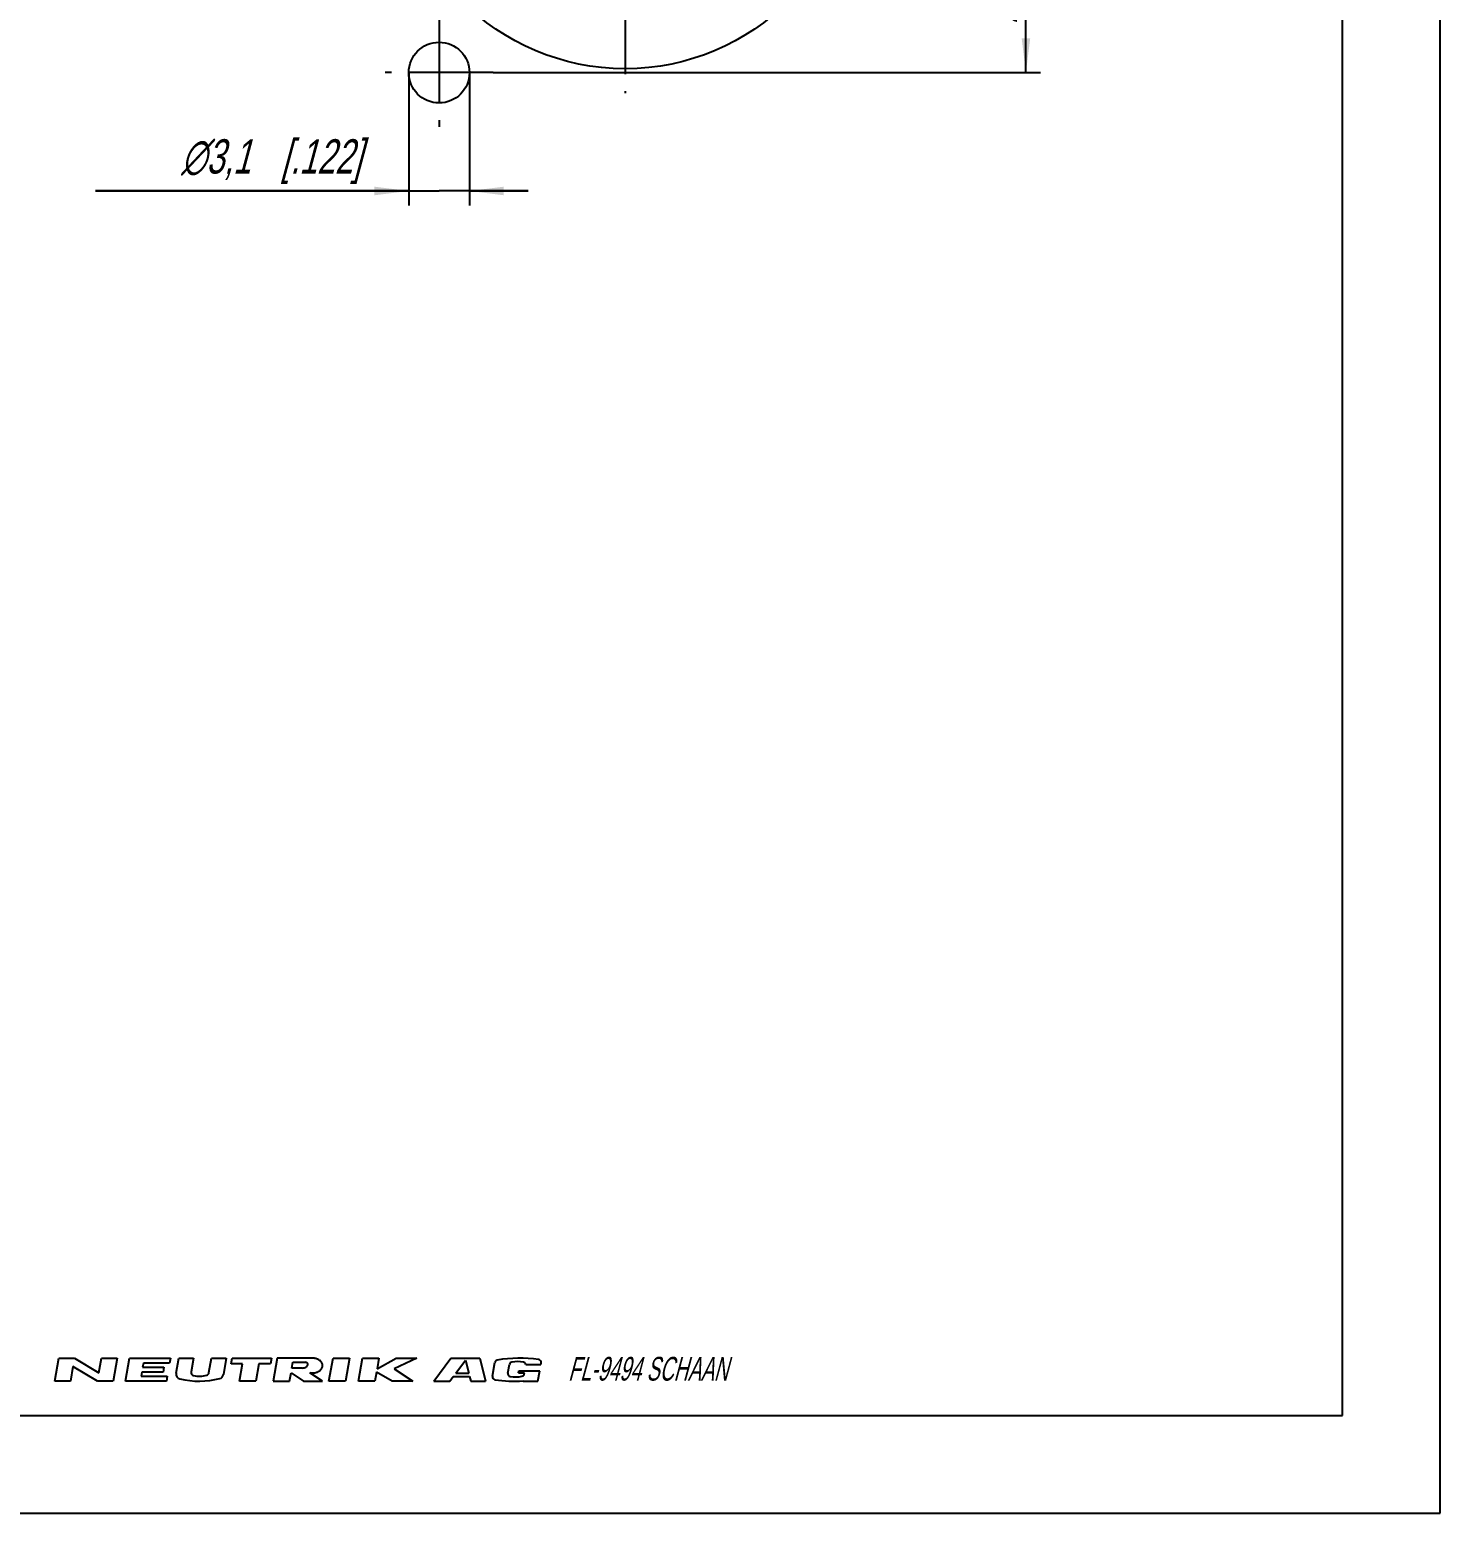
# Model space of a CAD drawing. Header units: millimetres. Extents: x 0 to 420, y 0 to 297.
# Drawn here: x 275.9 to 420, y 0 to 151.5 of the extents above; entities that cross this region are included whole.
import ezdxf
from ezdxf.enums import TextEntityAlignment as Align

# ---------------------------------------------------------------- set-up
doc = ezdxf.new("R2010")
doc.units = ezdxf.units.MM
doc.header["$LTSCALE"] = 23.1
doc.linetypes.add('CENTER', pattern=[0.6, 0.375, -0.075, 0.075, -0.075])
doc.layers.get('0').update_dxf_attribs({"linetype": 'CONTINUOUS'})
doc.layers.add('DEFAULT_1', color=7, linetype='CENTER')
doc.layers.add('ZEICHNUNGSBEMASSUNGEN', color=7, linetype='CONTINUOUS')
doc.styles.get("Standard").update_dxf_attribs({"font": 'txt', "width": 0.7})
doc.styles.add('TEXTSTYLE_2', font='txt', dxfattribs={"width": 0.616207})
doc.styles.add('TEXTSTYLE_4', font='gdt', dxfattribs={"width": 0.7})
doc.dimstyles.new('DIMSTYLE_6', dxfattribs={"dimtxt": 3.5, "dimasz": 3.5, "dimexe": 0.18, "dimexo": 0.0625, "dimgap": 0.09, "dimtad": 1, "dimdec": 3, "dimdsep": 46, "dimtxsty": 'STANDARD', "dimblk": '_FILLED', "dimblk1": '_FILLED', "dimblk2": '_FILLED', "dimcen": 0.09, "dimclrt": 5, "dimadec": 0, "dimazin": 0, "dimtol": 1, "dimtp": 0.1, "dimtm": 0.1, "dimtfac": 1, "dimtdec": 3, "dimtofl": 0, "dimtmove": 0, "dimatfit": 3, "dimldrblk": '_FILLED', "dimfxl": 1, "dimtolj": 1, "dimarcsym": 0})
doc.dimstyles.new('DIMSTYLE_7', dxfattribs={"dimtxt": 3.5, "dimasz": 3.5, "dimexe": 0.18, "dimexo": 0.0625, "dimgap": 0.09, "dimtad": 1, "dimdec": 3, "dimdsep": 46, "dimtxsty": 'STANDARD', "dimblk": '_FILLED', "dimblk1": '_FILLED', "dimblk2": '_FILLED', "dimcen": 0.09, "dimclrt": 5, "dimadec": 0, "dimazin": 0, "dimtp": 0.1, "dimtm": 0.1, "dimtfac": 1, "dimtdec": 3, "dimtofl": 0, "dimtmove": 0, "dimatfit": 3, "dimldrblk": '_FILLED', "dimfxl": 1, "dimtolj": 1, "dimarcsym": 0})

# ---------------------------------------------------------------- blocks, each defined once
blk = doc.blocks.new('_FILLED')
at = {"color": 0, "linetype": 'BYBLOCK'}
blk.add_solid([(0, 0), (-1, 0.125), (-1, -0.125)], dxfattribs=at)
blk = doc.blocks.new('*D9')
at = {"layer": 'ZEICHNUNGSBEMASSUNGEN', "color": 2, "linetype": 'CONTINUOUS'}
for p, q in [((361.28, 195.15), (379.18, 195.15)), ((377.68, 195.15), (377.68, 171.15)), ((377.68, 147.15), (377.68, 171.15)), ((323.28, 147.15), (379.18, 147.15))]:
    blk.add_line(p, q, dxfattribs=at)
at = {"layer": 'ZEICHNUNGSBEMASSUNGEN', "color": 2, "linetype": 'CONTINUOUS', "xscale": 3.5, "yscale": 3.5, "zscale": 3.5}
for p, rotation in [((377.68, 195.15), 90), ((377.68, 147.15), 270)]:
    blk.add_blockref('_FILLED', p, dxfattribs=dict(at, rotation=rotation))
at = {"layer": 'ZEICHNUNGSBEMASSUNGEN', "color": 5, "linetype": 'CONTINUOUS', "oblique": 15}
for s, height, width, p in [(']', 3.5, 0.428571, (376.77, 190.12)), ('.003', 2.45, 0.714286, (376.25, 185.87)), ('.945', 3.5, 0.714286, (376.77, 174.51)), ('[', 3.5, 0.428571, (376.77, 168.76)), ('0,1', 2.45, 0.642857, (376.25, 162.15)), ('24', 3.5, 0.785714, (376.77, 154.18))]:
    blk.add_text(s, height=height, rotation=90, dxfattribs=dict(at, width=width)).set_placement(p, align=Align.CENTER)
at = {"layer": 'ZEICHNUNGSBEMASSUNGEN', "color": 5, "linetype": 'CONTINUOUS', "style": 'TEXTSTYLE_4', "oblique": 15}
for p in [(376.25, 180.94), (376.25, 158.36)]:
    blk.add_text('`', height=2.45, rotation=90, dxfattribs=at).set_placement(p, align=Align.CENTER)
blk = doc.blocks.new('*D10')
at = {"layer": 'ZEICHNUNGSBEMASSUNGEN', "color": 2, "linetype": 'CONTINUOUS'}
for p, q in [((314.65, 147.15), (314.65, 133.56)), ((320.85, 147.15), (320.85, 133.56)), ((314.65, 135.06), (282.66, 135.06)), ((282.66, 135.06), (317.75, 135.06)), ((326.85, 135.06), (317.75, 135.06)), ((320.85, 135.06), (326.85, 135.06))]:
    blk.add_line(p, q, dxfattribs=at)
at = {"layer": 'ZEICHNUNGSBEMASSUNGEN', "color": 2, "linetype": 'CONTINUOUS', "xscale": 3.5, "yscale": 3.5, "zscale": 3.5}
blk.add_blockref('_FILLED', (314.65, 135.06), dxfattribs=at)
at = {"layer": 'ZEICHNUNGSBEMASSUNGEN', "color": 2, "linetype": 'CONTINUOUS', "xscale": 3.5, "yscale": 3.5, "zscale": 3.5, "rotation": 180}
blk.add_blockref('_FILLED', (320.85, 135.06), dxfattribs=at)
at = {"layer": 'ZEICHNUNGSBEMASSUNGEN', "color": 5, "linetype": 'CONTINUOUS', "insert": (309.83, 140.34), "char_height": 3.5, "width": 27.1667, "attachment_point": 3, "line_spacing_factor": 0.9, "style": 'TEXTSTYLE_4'}
blk.add_mtext('\\Q15.0;{\\Fgdt;n}\\Ftxt;3,1{\\Ftxt.shx;\\W1.000000;\\H3.500000; }[.122]', dxfattribs=at)

msp = doc.modelspace()

# ---------------------------------------------------------------- linework, layer by layer
at = {"color": 7, "linetype": 'CONTINUOUS'}
for p, q in [((420, 0), (420, 297)), ((410, 10), (410, 287)), ((12.5, 10), (410, 10)), ((0, 0), (420, 0))]:
    msp.add_line(p, q, dxfattribs=at)
at = {"color": 2, "linetype": 'CONTINUOUS'}
for p, q in [((278.49964, 13.50011), (278.91355, 15.84748)), ((278.91355, 15.84748), (280.5064, 15.84748)), ((280.5064, 15.84748), (283.00685, 14.33846)), ((283.00685, 14.33846), (283.27294, 15.84748)), ((283.27294, 15.84748), (284.86579, 15.84748)), ((284.86579, 15.84748), (284.45189, 13.50011)), ((285.7094, 13.50011), (286.12331, 15.84748)), ((286.12331, 15.84748), (290.31503, 15.84748)), ((287.54363, 15.34447), (287.46972, 14.9253)), ((290.22633, 15.34447), (287.54363, 15.34447)), ((290.31503, 15.84748), (290.22633, 15.34447)), ((290.88355, 14.31726), (291.15337, 15.84748)), ((291.15337, 15.84748), (292.66239, 15.84748)), ((292.66239, 15.84748), (292.41657, 14.45333)), ((294.24696, 14.37415), (294.50675, 15.84748)), ((294.50675, 15.84748), (296.01577, 15.84748)), ((296.01577, 15.84748), (295.71918, 14.16545)), ((296.49913, 15.26064), (296.60261, 15.84748)), ((297.67282, 15.26064), (296.49913, 15.26064)), ((296.60261, 15.84748), (300.62666, 15.84748)), ((297.36239, 13.50011), (297.67282, 15.26064)), ((299.3495, 15.26064), (299.03908, 13.50011)), ((300.52319, 15.26064), (299.3495, 15.26064)), ((300.62666, 15.84748), (300.52319, 15.26064)), ((301.2135, 15.84748), (300.7996, 13.50011)), ((304.31538, 15.84748), (301.2135, 15.84748)), ((302.7128, 14.84146), (302.81628, 15.42831)), ((302.81628, 15.42831), (304.07039, 15.42831)), ((306.50034, 13.50011), (306.91424, 15.84748)), ((306.91424, 15.84748), (308.59093, 15.84748)), ((308.59093, 15.84748), (308.17703, 13.50011)), ((309.51838, 13.50011), (309.93228, 15.84748)), ((309.93228, 15.84748), (311.60897, 15.84748)), ((311.60897, 15.84748), (311.4168, 14.75763)), ((311.4168, 14.75763), (313.35231, 15.84748)), ((315.46536, 15.84748), (313.16014, 14.75763)), ((313.35231, 15.84748), (315.46536, 15.84748)), ((317.19767, 13.50011), (318.9582, 15.84748)), ((318.9582, 15.84748), (321.91636, 15.84748)), ((319.45666, 14.33231), (320.44606, 15.65152)), ((320.44606, 15.65152), (320.77586, 14.33231)), ((321.91636, 15.84748), (322.5032, 13.50011)), ((323.19698, 13.99852), (323.44525, 15.4065)), ((324.76839, 14.31977), (324.92435, 15.20425)), ((326.59763, 15.21191), (328.13378, 15.21191)), ((328.13378, 15.21191), (328.15881, 15.35384)), ((280.35858, 15.00913), (280.0925, 13.50011)), ((282.85903, 13.50011), (280.35858, 15.00913)), ((287.38103, 14.42229), (287.30712, 14.00312)), ((287.30712, 14.00312), (289.98982, 14.00312)), ((289.56072, 14.42229), (287.38103, 14.42229)), ((287.46972, 14.9253), (289.64942, 14.9253)), ((289.64942, 14.9253), (289.56072, 14.42229)), ((289.98982, 14.00312), (289.90112, 13.50011)), ((302.47629, 13.50011), (302.62411, 14.33846)), ((302.62411, 14.33846), (303.90147, 13.50011)), ((303.77397, 14.84146), (302.7128, 14.84146)), ((305.82967, 13.50011), (304.5523, 14.33846)), ((311.35767, 14.42229), (311.19507, 13.50011)), ((312.95559, 13.50011), (311.35767, 14.42229)), ((313.16014, 14.75763), (315.05145, 13.50011)), ((318.83251, 13.50011), (319.18366, 13.96832)), ((319.18366, 13.96832), (320.86686, 13.96832)), ((319.45666, 14.33231), (320.77586, 14.33231)), ((320.86686, 13.96832), (320.98391, 13.50011)), ((325.86085, 14.34838), (325.89916, 14.56562)), ((325.86085, 14.34838), (326.46676, 14.34838)), ((325.89916, 14.56562), (328.01983, 14.56562)), ((326.4477, 14.24029), (326.46676, 14.34838)), ((327.83195, 13.50011), (328.01983, 14.56562)), ((280.0925, 13.50011), (278.49964, 13.50011)), ((284.45189, 13.50011), (282.85903, 13.50011)), ((289.90112, 13.50011), (285.7094, 13.50011)), ((299.03908, 13.50011), (297.36239, 13.50011)), ((300.7996, 13.50011), (302.47629, 13.50011)), ((303.90147, 13.50011), (305.82967, 13.50011)), ((308.17703, 13.50011), (306.50034, 13.50011)), ((311.19507, 13.50011), (309.51838, 13.50011)), ((315.05145, 13.50011), (312.95559, 13.50011)), ((317.19767, 13.50011), (318.83251, 13.50011)), ((320.98391, 13.50011), (322.5032, 13.50011)), ((326.31718, 13.50011), (326.32207, 13.5278)), ((326.31718, 13.50011), (327.83195, 13.50011))]:
    msp.add_line(p, q, dxfattribs=at)
at = {"color": 7, "linetype": 'CONTINUOUS'}
for centre, radius in [((336.74975, 171.14685), 23.6), ((317.74991, 147.1471), 3.1)]:
    msp.add_circle(centre, radius, dxfattribs=at)
at = {"color": 2, "linetype": 'CONTINUOUS'}
for centre, radius, start, end in [((304.02796, 14.90716), 0.52287, 74.2117657, 85.3454741), ((304.07731, 15.08168), 0.3415, 49.8060319, 74.2117657), ((304.0268, 15.27018), 0.3415, 315.7882343, 340.1939681), ((304.18763, 15.21226), 0.17057, 340.1939681, 49.8060319), ((304.47982, 3.66593), 12.18266, 88.0677144, 90.7734175), ((304.85071, 14.52556), 1.31671, 72.6679684, 88.2637227), ((304.93753, 14.80378), 1.02525, 53.0047286, 72.6679684), ((305.07051, 14.98028), 0.80426, 28.8008671, 53.0047286), ((305.27444, 15.0924), 0.57155, 331.1991329, 28.8008671), ((323.7436, 15.35389), 0.30295, 99.8027899, 170), ((325.9666, 2.48782), 13.35966, 81.6598953, 99.8027899), ((325.2227, 15.15164), 0.30295, 99.7818252, 170), ((325.76146, 12.02666), 3.47403, 80.2083391, 99.7818252), ((326.30075, 15.15155), 0.30295, 11.493425, 80.2083391), ((327.86046, 15.40644), 0.30295, 350, 81.6598953), ((291.37892, 14.22991), 0.50301, 170, 256.2209108), ((293.25587, 21.88356), 8.38344, 256.2209108, 284.4612688), ((292.74681, 14.3951), 0.33534, 170, 257.3877507), ((293.25936, 16.68582), 2.6827, 257.3877507, 286.2626489), ((293.91672, 14.43238), 0.33534, 286.2626489, 350), ((295.22382, 14.2528), 0.50301, 284.4612688, 350), ((303.77127, 15.61951), 0.77805, 270.1987234, 285.1919235), ((303.77397, 15.6195), 0.77734, 285, 298.8638533), ((303.89681, 15.39665), 0.52287, 298.8638533, 315.7882343), ((303.14969, 132.19496), 117.86484, 270.6818442, 270.8360088), ((304.85071, 15.65923), 1.31671, 270.8139812, 287.3320316), ((304.93753, 15.38101), 1.02525, 287.3320316, 306.9952714), ((305.07051, 15.20451), 0.80426, 306.9952714, 331.1991329), ((323.49533, 13.94592), 0.30295, 170, 261.4614733), ((325.43392, 26.8579), 13.35966, 261.4614733, 273.8118151), ((325.06674, 14.26717), 0.30295, 170, 261.5304678), ((325.53379, 17.40366), 3.47403, 261.5304678, 281.1930684), ((326.14935, 14.2929), 0.30295, 281.1930684, 350)]:
    msp.add_arc(centre, radius, start, end, dxfattribs=at)
at = {"layer": 'DEFAULT_1', "color": 7, "linetype": 'CENTER'}
for p, q in [((336.74975, 197.2382), (336.74975, 145.05551)), ((317.74991, 152.67398), (317.74991, 141.62022)), ((323.27679, 147.1471), (312.22303, 147.1471))]:
    msp.add_line(p, q, dxfattribs=at)

# ---------------------------------------------------------------- texts
at = {"color": 4, "linetype": 'CONTINUOUS', "insert": (330.91413, 15.97805), "char_height": 2.4236218, "width": 26.4290189, "attachment_point": 1, "line_spacing_factor": 0.9, "style": 'TEXTSTYLE_2'}
msp.add_mtext('\\Q15.0;FL-9494 SCHAAN', dxfattribs=at)

# ---------------------------------------------------------------- dimensions: what is measured, and where the dimension line sits
at = {"layer": 'ZEICHNUNGSBEMASSUNGEN', "color": 2, "linetype": 'CONTINUOUS'}
dim = msp.add_linear_dim(base=(377.67968, 195.14768), p1=(323.27679, 147.1471), p2=(361.27729, 195.14768), angle=90, dimstyle='DIMSTYLE_6', dxfattribs=at)
dim.commit()
dim.dimension.update_dxf_attribs({"geometry": '*D9', "text_midpoint": (376.31203, 169.5829), "dimtype": 160})
dim = msp.add_linear_dim(base=(320.84991, 135.06179), p1=(314.64991, 147.1471), p2=(320.84991, 147.1471), text='%%c<>', dimstyle='DIMSTYLE_7', dxfattribs=at)
dim.commit()
dim.dimension.update_dxf_attribs({"geometry": '*D10', "text_midpoint": (293.16133, 137.71766), "dimtype": 160})

doc.saveas('drawing.dxf')
